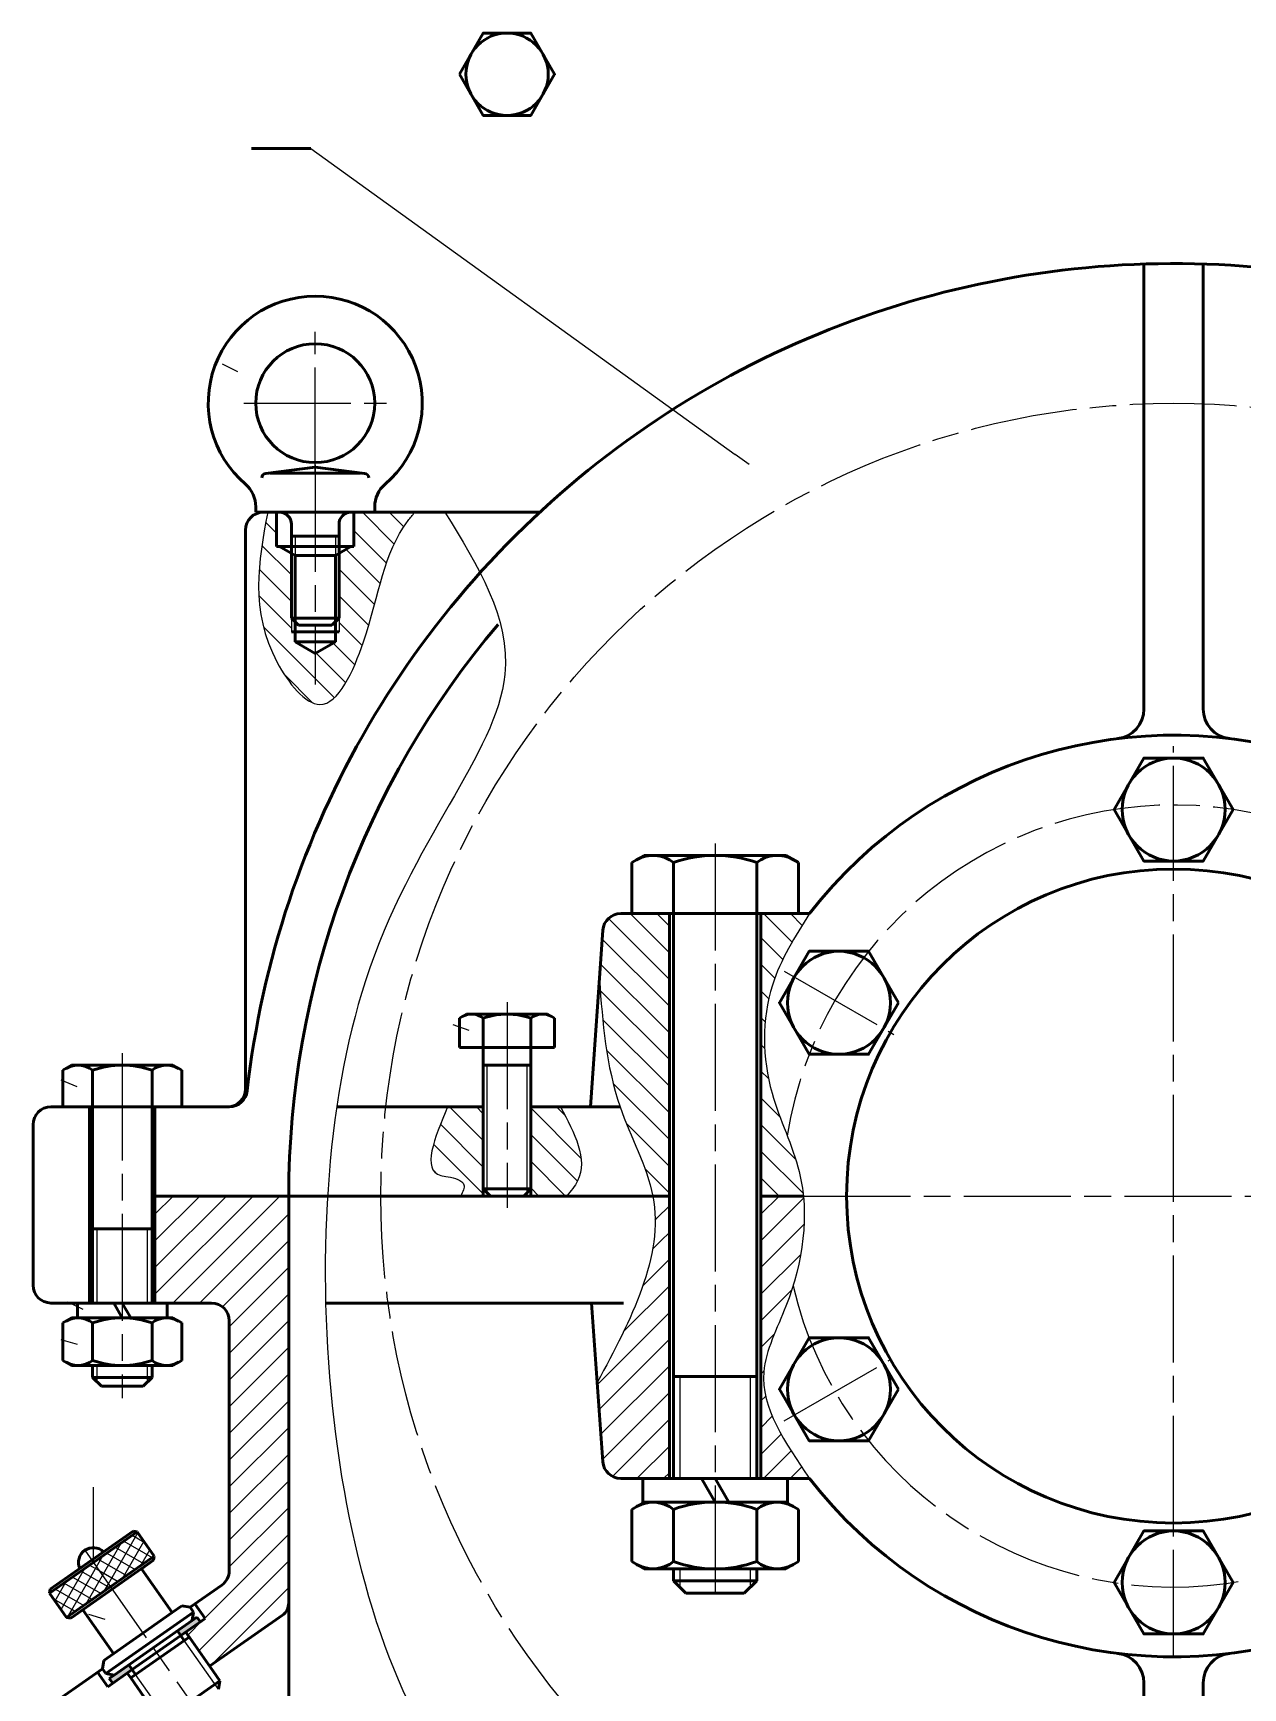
# Model space of a CAD drawing. Header units: millimetres. Extents: x -2161 to -582, y -4625 to -3434.
# Drawn here: x -1355.7 to -1287.8, y -4578.4 to -4485.6 of the extents above; entities that cross this region are included whole.
import ezdxf

# ---------------------------------------------------------------- set-up
doc = ezdxf.new("R2010")
doc.units = ezdxf.units.MM
doc.header["$LTSCALE"] = 0.5
doc.linetypes.add('AM_ISO08W050', pattern=[18, 12, -1.5, 3, -1.5])
for name, color, linetype, lineweight in [('AM_0', 7, 'Continuous', 50), ('AM_4', 3, 'Continuous', 25), ('AM_5', 3, 'Continuous', 25), ('AM_7', 4, 'AM_ISO08W050', 25), ('duong dam', 7, 'Continuous', 50), ('duong_dam', 7, 'Continuous', 50)]:
    doc.layers.add(name, color=color, linetype=linetype, lineweight=lineweight)
pattern_1 = [(59.99999999999997, (-30.97030355654715, -3699.35880962986), (-0.4582717761692654, 0.2645833333333336), []), (150, (-30.97030355654715, -3699.35880962986), (-0.2645833333333336, -0.4582717761692653), [])]
pattern_2 = [(135, (-30.97030355654715, -3699.35880962986), (-0.7483546767557628, -0.7483546767557626), [])]

# ---------------------------------------------------------------- blocks, each defined once
blk = doc.blocks.new('Đệm vênh M10')
at = {"layer": 'AM_0', "lineweight": 50}
for p, q in [((-8238.135716202303, -2574.810155567564), (-8238.135716202303, -2572.310155567564)), ((-8230.585716202304, -2574.810155567564), (-8232.029091875278, -2572.310155567564)), ((-8230.585716202304, -2572.310155567564), (-8229.14234052933, -2574.810155567564)), ((-8223.035716202305, -2574.810155567564), (-8223.035716202305, -2572.310155567564)), ((-8223.035716202305, -2574.810155567564), (-8238.135716202303, -2574.810155567564))]:
    blk.add_line(p, q, dxfattribs=at)

msp = doc.modelspace()

# ---------------------------------------------------------------- hatches: boundary and pattern name
h = msp.add_hatch()
h.set_pattern_fill('ANSI31', color=4, scale=0.3333333333333333, angle=89.99999999999999)
h.set_pattern_definition(pattern_2)
edge = h.paths.add_edge_path()
edge.add_spline(control_points=[(-1342.513000227192, -4512.462194819048), (-1343.025585782335, -4515.2130925929), (-1343.742653638561, -4519.061387476744), (-1339.202958335218, -4524.733262738893), (-1336.276289634106, -4518.186901736325), (-1336.053986053358, -4514.662104715227), (-1334.392359639459, -4512.617509481645), (-1334.266134897164, -4512.462194819047)], knot_values=[0, 0, 0, 0, 25.29124584192929, 35.38051210215418, 48.20083019631002, 69.9504964186044, 71.73850388000386, 71.73850388000386, 71.73850388000386, 71.73850388000386], degree=3, periodic=0)
edge.add_line((-1334.266134897164, -4512.462194819048), (-1337.679666893859, -4512.462194819048))
edge.add_line((-1337.679666893859, -4512.462194819048), (-1337.679666893859, -4514.381228152381))
edge.add_line((-1337.679666893859, -4514.381228152381), (-1337.846333560526, -4514.381228152381))
edge.add_line((-1337.846333560526, -4514.381228152381), (-1338.513000227193, -4514.76612833184))
edge.add_line((-1338.513000227192, -4514.766128331841), (-1338.513000227192, -4518.395528152381))
edge.add_line((-1338.513000227192, -4518.395528152381), (-1338.513000227192, -4519.173306002381))
edge.add_line((-1338.513000227192, -4519.173306002381), (-1338.713000227192, -4519.173306002381))
edge.add_line((-1338.713000227192, -4519.173306002381), (-1338.713000227193, -4519.728067550122))
edge.add_line((-1338.713000227192, -4519.728067550122), (-1339.846333702191, -4520.382397936994))
edge.add_line((-1339.846333702192, -4520.382397936994), (-1340.979667177193, -4519.728067550121))
edge.add_line((-1340.979667177192, -4519.728067550122), (-1340.979667177192, -4519.173306002381))
edge.add_line((-1340.979667177192, -4519.173306002381), (-1341.179666893859, -4519.173306002381))
edge.add_line((-1341.179666893859, -4519.173306002381), (-1341.179666893859, -4514.766128331841))
edge.add_line((-1341.179666893859, -4514.766128331841), (-1341.846333560526, -4514.381228152381))
edge.add_line((-1341.846333560526, -4514.381228152381), (-1342.013000227193, -4514.381228152381))
edge.add_line((-1342.013000227192, -4514.381228152381), (-1342.013000227192, -4512.462194819047))
edge.add_line((-1342.013000227192, -4512.462194819048), (-1342.513000227192, -4512.462194819048))
at = {"layer": 'AM_4'}
h = msp.add_hatch(color=256, dxfattribs=at)
h.paths.add_polyline_path([(-1350.111089504658, -4577.35001350024), (-1350.302282647281, -4577.076961048765), (-1351.39447241851, -4577.84171959085), (-1351.203278185586, -4578.114773253501)])
h.paths.add_polyline_path([(-1347.571800942456, -4575.165059598326), (-1347.380608959541, -4575.438110393563), (-1346.288420568936, -4574.673352818201), (-1346.479612714385, -4574.400302136772)])
at = {"layer": 'AM_5'}
h = msp.add_hatch(color=256, dxfattribs=at)
edge = h.paths.add_edge_path(flags=0)
edge.add_arc((-1344.004001203324, -4504.678501066392), 0.2083333333333265, -1.272221872585407e-14, 360)
h = msp.add_hatch(color=256, dxfattribs=at)
edge = h.paths.add_edge_path(flags=0)
edge.add_arc((-1315.348034556986, -4509.903622257155), 0.2083333333334075, -1.272221872585407e-14, 360)
h = msp.add_hatch(color=256, dxfattribs=at)
edge = h.paths.add_edge_path(flags=0)
edge.add_arc((-1331.020630223868, -4541.58821617302), 0.2083333333333179, -1.272221872585407e-14, 360)
h = msp.add_hatch(color=256, dxfattribs=at)
edge = h.paths.add_edge_path(flags=0)
edge.add_arc((-1353.009587733722, -4544.760875733817), 0.2083333333334011, -1.272221872585407e-14, 360)
h = msp.add_hatch(color=256, dxfattribs=at)
edge = h.paths.add_edge_path(flags=0)
edge.add_arc((-1352.668435450817, -4557.23942304205), 0.2083333333334753, -1.272221872585407e-14, 360)
h = msp.add_hatch(color=256, dxfattribs=at)
edge = h.paths.add_edge_path(flags=0)
edge.add_arc((-1352.972241923514, -4559.171190604279), 0.2083333333334524, -1.272221872585407e-14, 360)
h = msp.add_hatch(color=256, dxfattribs=at)
edge = h.paths.add_edge_path(flags=0)
edge.add_arc((-1351.418243660067, -4574.595255419549), 0.2083333333331078, -1.272221872585407e-14, 360)
at = {"layer": 'AM_7'}
h = msp.add_hatch(dxfattribs=at)
h.set_pattern_fill('ANSI31', color=256, scale=0.3333333333333333, angle=89.99999999999999)
h.set_pattern_definition(pattern_2)
edge = h.paths.add_edge_path()
edge.add_line((-1319.993220185171, -4534.962194819047), (-1322.093220185171, -4534.962194819047))
edge.add_line((-1322.093220185171, -4534.962194819047), (-1322.719778070861, -4534.962194819047))
edge.add_arc((-1322.719778070861, -4535.962194819047), 0.9999999999999702, 90, 175.9478485272976)
edge.add_line((-1323.717278214511, -4535.891530376654), (-1323.913000708711, -4538.654351527844))
edge.add_spline(control_points=[(-1323.913000708711, -4538.654351527841), (-1323.732037544568, -4541.071497312199), (-1323.417908260261, -4545.267358270433), (-1321.241930570721, -4549.130975077161), (-1320.923364460951, -4550.795528152383)], knot_values=[0, 0, 0, 0, 21.70470488927414, 37.67663681861669, 37.67663681862224, 37.67663681862224, 37.67663681862224], degree=3, periodic=0)
edge.add_line((-1320.923364460952, -4550.795528152383), (-1319.993220185171, -4550.795528152383))
edge.add_line((-1319.993220185171, -4550.795528152383), (-1319.993220185171, -4534.962194819047))
h = msp.add_hatch(dxfattribs=at)
h.set_pattern_fill('ANSI31', color=256, scale=0.3333333333333333, angle=89.99999999999999)
h.set_pattern_definition(pattern_2)
edge = h.paths.add_edge_path()
edge.add_line((-1314.859886851838, -4550.79552815238), (-1312.479355576877, -4550.795528152381))
edge.add_spline(control_points=[(-1312.479355576876, -4550.795528152383), (-1312.525309692408, -4550.334190205238), (-1312.857013161137, -4548.365757066208), (-1314.765302450714, -4544.726617914388), (-1314.850626422166, -4539.270811570739), (-1312.945790988803, -4536.250455503639), (-1312.133328966146, -4534.962194819047)], knot_values=[0, 0, 0, 0, 4.207843421324895, 18.16600347618841, 36.36816315470809, 49.9061743550868, 49.9061743550868, 49.9061743550868, 49.9061743550868], degree=3, periodic=0)
edge.add_line((-1312.133328966146, -4534.962194819047), (-1314.859886851837, -4534.962194819047))
edge.add_line((-1314.859886851837, -4534.962194819047), (-1314.859886851838, -4550.79552815238))
h = msp.add_hatch(dxfattribs=at)
h.set_pattern_fill('ANSI31', color=256, scale=0.3333333333333333, angle=89.99999999999999)
h.set_pattern_definition(pattern_2)
edge = h.paths.add_edge_path()
edge.add_spline(control_points=[(-1332.426553518504, -4545.795528152381), (-1333.164638034847, -4547.561913213491), (-1333.98267524209, -4549.519641184084), (-1332.224754640036, -4549.728376011774), (-1331.291980031389, -4549.984052836086), (-1331.575869509692, -4550.56470301709), (-1331.688723736524, -4550.795528152381)], knot_values=[0, 0, 0, 0, 3.86273558282321, 4.281164769782235, 5.27686184278029, 5.933852856997671, 5.933852856997671, 5.933852856997671, 5.933852856997671], degree=3, periodic=0)
edge.add_line((-1331.688723736523, -4550.795528152382), (-1330.426553518505, -4550.795528152382))
edge.add_line((-1330.426553518505, -4550.795528152382), (-1330.426553518505, -4550.395528152381))
edge.add_line((-1330.426553518505, -4550.395528152381), (-1330.426553518505, -4545.795528152381))
edge.add_line((-1330.426553518505, -4545.795528152381), (-1332.426553518504, -4545.795528152381))
h = msp.add_hatch(dxfattribs=at)
h.set_pattern_fill('ANSI31', color=256, scale=0.3333333333333333, angle=89.99999999999999)
h.set_pattern_definition(pattern_2)
edge = h.paths.add_edge_path()
edge.add_spline(control_points=[(-1325.746482223459, -4550.795528152381), (-1325.516206238083, -4550.516925813843), (-1324.349933587731, -4549.105895969673), (-1325.314928903029, -4547.269408408463), (-1326.089389657608, -4545.795528152381)], knot_values=[0, 0, 0, 0, 3.140590528962117, 15.90606521086646, 15.90606521086646, 15.90606521086646, 15.90606521086646], degree=3, periodic=0)
edge.add_line((-1326.089389657608, -4545.795528152381), (-1327.759886851838, -4545.795528152381))
edge.add_line((-1327.759886851838, -4545.795528152381), (-1327.759886851838, -4550.395528152381))
edge.add_line((-1327.759886851838, -4550.395528152381), (-1327.759886851838, -4550.795528152383))
edge.add_line((-1327.759886851838, -4550.795528152382), (-1325.746482223459, -4550.795528152382))
h = msp.add_hatch(dxfattribs=at)
h.set_pattern_fill('ANSI31', color=256, scale=0.3333333333333333, angle=-1.272221872585407e-14)
h.set_pattern_definition([(44.99999999999999, (-1347.816855625407, -4550.795528152381), (-0.7483546767557626, 0.7483546767557628), [])])
h.paths.add_polyline_path([(-1341.332026109621, -4550.795528152381), (-1348.832026109625, -4550.795528152381), (-1348.832026109626, -4556.795528152381), (-1348.148692776292, -4556.795528152381), (-1347.165359442958, -4556.795528152381), (-1345.665359442954, -4556.795528152381, -0.4142135623731373), (-1344.665359442954, -4557.795528152381), (-1344.665359442954, -4571.795528152381, -0.2446984432290362), (-1345.091783006603, -4572.614680196671), (-1346.588947917161, -4573.663006352986), (-1346.015369773698, -4574.482160835287), (-1347.107572719876, -4575.246928602557), (-1346.916380736961, -4575.519979397795), (-1345.769228899426, -4577.158281546759), (-1341.687379079328, -4574.300139532887, 0.2446984432290548), (-1341.332026109621, -4573.617512829313)])
h = msp.add_hatch(dxfattribs=at)
h.set_pattern_fill('ANSI31', color=256, scale=0.3333333333333333, angle=-1.272221872585407e-14)
h.set_pattern_definition([(44.99999999999999, (-30.97030355654715, -3699.35880962986), (-0.7483546767557626, 0.7483546767557628), [])])
edge = h.paths.add_edge_path()
edge.add_spline(control_points=[(-1320.923364460951, -4550.795528152383), (-1320.27087084035, -4554.204899800619), (-1322.1517677473, -4557.726213420432), (-1324.03266465425, -4561.247527040244)], knot_values=[37.67663681861669, 37.67663681862224, 37.67663681862224, 37.67663681862224, 70.39067441710495, 70.39067441710495, 70.39067441710495, 70.39067441710495], degree=3, periodic=0)
edge.add_line((-1324.03266465425, -4561.247527040244), (-1323.717278214511, -4565.699525928107))
edge.add_arc((-1322.719778070861, -4565.628861485713), 0.9999999999999701, 184.0521514727024, 270)
edge.add_line((-1322.719778070861, -4566.628861485713), (-1319.993220185172, -4566.628861485713))
edge.add_line((-1319.993220185172, -4566.628861485713), (-1319.993220185172, -4550.795528152383))
edge.add_line((-1319.993220185172, -4550.795528152383), (-1320.923364460951, -4550.795528152383))
h = msp.add_hatch(dxfattribs=at)
h.set_pattern_fill('ANSI31', color=256, scale=0.3333333333333333, angle=-1.272221872585407e-14)
h.set_pattern_definition([(44.99999999999999, (-1313.84421272091, -4550.79552815238), (-0.7483546767557626, 0.7483546767557628), [])])
edge = h.paths.add_edge_path()
edge.add_line((-1314.859886851839, -4566.628861485714), (-1313.376553518504, -4566.628861485714))
edge.add_line((-1313.376553518504, -4566.628861485714), (-1312.133328966147, -4566.628861485714))
edge.add_spline(control_points=[(-1312.133328966147, -4566.628861485714), (-1313.497927009867, -4564.646510624176), (-1315.678231461699, -4561.479183491918), (-1312.921397975999, -4556.301740158347), (-1312.277270150618, -4552.824283893139), (-1312.479355576876, -4550.795528152383)], knot_values=[49.9061743550868, 49.9061743550868, 49.9061743550868, 49.9061743550868, 69.42087333801153, 81.08604103041057, 99.59023421473968, 99.59023421473968, 99.59023421473968, 99.59023421473968], degree=3, periodic=0)
edge.add_line((-1312.479355576876, -4550.795528152381), (-1314.859886851838, -4550.79552815238))
edge.add_line((-1314.859886851838, -4550.79552815238), (-1314.859886851839, -4566.628861485714))
h = msp.add_hatch(dxfattribs=at)
h.set_pattern_fill('ANSI37', color=256, scale=0.1666666666666667, angle=14.99999999999998)
h.set_pattern_definition(pattern_1)
h.paths.add_polyline_path([(-1348.869487129993, -4570.987148947), (-1349.825447857245, -4569.621895539852), (-1352.282903990113, -4571.342624848905), (-1351.32694326286, -4572.707878256053)])
h = msp.add_hatch(dxfattribs=at)
h.set_pattern_fill('ANSI37', color=256, scale=0.1666666666666667, angle=14.99999999999998)
h.set_pattern_definition(pattern_1)
h.paths.add_polyline_path([(-1352.282903990113, -4571.342624848905), (-1354.740360122979, -4573.063354157958), (-1353.784399395728, -4574.428607565107), (-1351.32694326286, -4572.707878256053)])
h = msp.add_hatch(dxfattribs=at)
h.set_pattern_fill('ANSI37', color=256, scale=0.1666666666666667, angle=14.99999999999998)
h.set_pattern_definition(pattern_1)
h.paths.add_polyline_path([(-1354.272813544499, -4573.731079872074), (-1353.784399395728, -4574.428607565107), (-1353.236343467353, -4574.044854672699)])

# ---------------------------------------------------------------- linework, layer by layer
for p, q in [((-1352.471419240824, -4560.295528152379), (-1348.825943296396, -4560.295528152379)), ((-1349.510617881082, -4575.301859729635), (-1351.14892196966, -4576.449012602337)), ((-1347.189403746682, -4575.711152409532), (-1347.571788037582, -4575.165051046672)), ((-1349.919910560979, -4577.623073864035), (-1350.30229485188, -4577.076972501176)), ((-1348.472231933355, -4580.271722142352), (-1350.192961242407, -4577.814266009485))]:
    msp.add_line(p, q)
at = {"layer": 'AM_0'}
for p, q in [((-1340.089464485435, -4492.059121184446), (-1343.422797818769, -4492.059121184446)), ((-1293.387581109621, -4523.498295895449), (-1293.387581109621, -4498.544324054375)), ((-1290.054247776287, -4523.498295895448), (-1290.054247776287, -4498.544324054375)), ((-1339.848760750617, -4509.931628152381), (-1342.608760750616, -4510.291628152381)), ((-1342.386792839518, -4510.26267581615), (-1337.310728661715, -4510.26267581615)), ((-1339.848760750617, -4509.931628152381), (-1337.088760750617, -4510.291628152381)), ((-1343.179666893859, -4512.462194819048), (-1343.179666893859, -4512.156826743769)), ((-1341.846333560526, -4512.462194819048), (-1343.179666893859, -4512.462194819048)), ((-1342.759036118022, -4512.462194819048), (-1327.266964336363, -4512.462194819048)), ((-1342.013000227192, -4512.462194819048), (-1342.013000227192, -4514.381228152381)), ((-1337.679666893859, -4512.462194819048), (-1342.013000227192, -4512.462194819048)), ((-1339.846333560526, -4512.462194819048), (-1341.846333560526, -4512.462194819048)), ((-1339.846333560526, -4512.462194819048), (-1337.846333560526, -4512.462194819048)), ((-1337.846333560526, -4512.462194819048), (-1336.513000227192, -4512.462194819048)), ((-1337.679666893859, -4514.381228152381), (-1337.679666893859, -4512.462194819048)), ((-1336.513000227192, -4512.462194819048), (-1336.513000227192, -4512.156826743769)), ((-1343.759036118022, -4544.795528152381), (-1343.759036118022, -4513.462194819048)), ((-1341.179666893859, -4513.128861485715), (-1341.179666893859, -4518.395528152381)), ((-1338.513000227192, -4513.128861485715), (-1338.513000227192, -4518.395528152381)), ((-1341.846333560526, -4514.381228152381), (-1342.013000227192, -4514.381228152381)), ((-1337.679666893859, -4514.381228152381), (-1341.846333560518, -4514.381228152385)), ((-1341.846333560526, -4514.381228152381), (-1340.979666893859, -4514.881598385678)), ((-1341.179666893859, -4513.795528152381), (-1338.513000227192, -4513.795528152381)), ((-1337.846333560526, -4514.381228152381), (-1338.713000227192, -4514.881598385678)), ((-1340.979666893859, -4514.881598385679), (-1340.979666893859, -4519.728067713704)), ((-1340.979666893859, -4514.881598385678), (-1338.713000227192, -4514.881598385678)), ((-1338.713000227192, -4514.881598385678), (-1338.713000227192, -4519.728067550121)), ((-1341.179666893859, -4518.395528152381), (-1338.513000227192, -4518.395528152381)), ((-1340.779666893858, -4518.795528152381), (-1338.913000227192, -4518.795528152381)), ((-1322.093220185171, -4532.095864861305), (-1321.399816665176, -4531.695528152381)), ((-1322.093220185171, -4532.095864861305), (-1322.093220185171, -4534.962194819047)), ((-1317.426553518504, -4531.695528152381), (-1321.399816665176, -4531.695528152381)), ((-1319.759886851837, -4532.095864861305), (-1319.759886851837, -4534.962194819047)), ((-1317.426553518504, -4531.695528152381), (-1313.453290371831, -4531.695528152381)), ((-1315.093220185171, -4532.095864861305), (-1315.093220185171, -4534.962194819047)), ((-1312.759886851837, -4532.095864861305), (-1313.453290371831, -4531.695528152381)), ((-1312.759886851837, -4532.095864861305), (-1312.759886851837, -4534.962194819047)), ((-1312.133328966146, -4534.962194819047), (-1322.719778070861, -4534.962194819047)), ((-1322.093220185171, -4534.962194819047), (-1317.426553518504, -4534.962194819047)), ((-1319.993220185171, -4534.962194819047), (-1319.993220185172, -4566.628861485713)), ((-1319.759886851837, -4534.962194819047), (-1319.759886851837, -4566.628861485714)), ((-1315.093220185171, -4534.962194819047), (-1319.759886851837, -4534.962194819047)), ((-1312.759886851837, -4534.962194819047), (-1317.426553518504, -4534.962194819047)), ((-1315.093220185171, -4566.628861485714), (-1315.093220185171, -4534.962194819047)), ((-1314.859886851837, -4534.962194819047), (-1314.859886851839, -4566.628861485714)), ((-1323.717278214511, -4535.891530376653), (-1324.418892630046, -4545.795528152381)), ((-1331.759886851838, -4540.824291986053), (-1331.363656268984, -4540.595528152381)), ((-1331.759886851838, -4540.824291986053), (-1331.759886851838, -4542.462194819048)), ((-1329.093220185171, -4540.595528152381), (-1331.363656268984, -4540.595528152381)), ((-1330.426553518505, -4540.824291986053), (-1330.426553518505, -4542.462194819048)), ((-1329.093220185171, -4540.595528152381), (-1326.822784101359, -4540.595528152381)), ((-1327.759886851838, -4540.824291986053), (-1327.759886851838, -4542.462194819048)), ((-1326.426553518505, -4540.824291986053), (-1326.822784101359, -4540.595528152381)), ((-1326.426553518505, -4540.824291986053), (-1326.426553518505, -4542.462194819048)), ((-1331.759886851838, -4542.462194819048), (-1329.093220185171, -4542.462194819048)), ((-1330.426553518505, -4542.462194819048), (-1330.426553518505, -4550.395528152381)), ((-1327.759886851838, -4542.462194819048), (-1330.426553518505, -4542.462194819048)), ((-1326.426553518505, -4542.462194819048), (-1329.093220185171, -4542.462194819048)), ((-1327.759886851838, -4550.395528152381), (-1327.759886851838, -4542.462194819048)), ((-1353.998692776292, -4543.748149611138), (-1353.503404547725, -4543.462194819048)), ((-1353.998692776292, -4545.795528152381), (-1353.998692776292, -4543.748149611138)), ((-1353.503404547725, -4543.462194819048), (-1347.827314338192, -4543.462194819048)), ((-1352.332026109625, -4543.748149611138), (-1352.332026109625, -4545.795528152381)), ((-1348.998692776292, -4543.748149611138), (-1348.998692776292, -4545.795528152381)), ((-1347.332026109625, -4543.748149611138), (-1347.827314338192, -4543.462194819048)), ((-1347.332026109625, -4543.748149611138), (-1347.332026109625, -4545.795528152381)), ((-1330.426553518505, -4543.462194819048), (-1327.759886851838, -4543.462194819048)), ((-1344.659762788341, -4545.795528152381), (-1354.665359442954, -4545.795528152381)), ((-1353.998692776292, -4545.795528152381), (-1354.665359442954, -4545.795528152381)), ((-1347.332026109625, -4545.795528152381), (-1353.998692776292, -4545.795528152381)), ((-1352.498692776292, -4556.795528139777), (-1352.498692776292, -4545.795528152381)), ((-1352.332026109625, -4545.795528152381), (-1352.332026109625, -4550.795528139748)), ((-1348.998692776292, -4556.795528152381), (-1348.998692776292, -4545.795528152381)), ((-1348.832026109626, -4556.795528139777), (-1348.832026109625, -4545.795528152381)), ((-1330.426553685172, -4545.795528152381), (-1338.638174985179, -4545.795528152381)), ((-1324.418892630046, -4545.795528152381), (-1327.759886685171, -4545.795528152381)), ((-1324.418892630046, -4545.795528152381), (-1322.75222596338, -4545.795528152381)), ((-1355.665359442954, -4546.795528152381), (-1355.665359442954, -4555.795528152381)), ((-1330.426553518505, -4550.395528152381), (-1330.026553518505, -4550.795528152381)), ((-1330.426553518505, -4550.395528152381), (-1327.759886851838, -4550.395528152381)), ((-1330.426553518505, -4550.395528152381), (-1330.426553518505, -4550.795528152381)), ((-1327.759886851838, -4550.395528152381), (-1328.159886851839, -4550.795528152381)), ((-1327.759886851838, -4550.395528152381), (-1327.759886851838, -4550.795528152381)), ((-1352.332026109625, -4550.795528139748), (-1352.332026109625, -4556.795528152381)), ((-1319.993220185171, -4550.795528152383), (-1348.832026109626, -4550.795528152381)), ((-1341.332026109621, -4550.795528152381), (-1341.332026109621, -4573.617512829313)), ((-1330.026553518505, -4550.795528152381), (-1328.159886851839, -4550.795528152381)), ((-1312.479355576869, -4550.795528152381), (-1314.859886851837, -4550.79552815238)), ((-1348.998692776292, -4552.628861473082), (-1352.332026109625, -4552.628861473082)), ((-1348.998692776292, -4556.795528152381), (-1348.998692776292, -4552.628861473082)), ((-1345.665359442954, -4556.795528152381), (-1354.665359442954, -4556.795528152381)), ((-1354.165359442958, -4556.795528152381), (-1347.165359442958, -4556.795528152381)), ((-1324.348051093989, -4556.795528152381), (-1339.265710696033, -4556.795528152381)), ((-1324.348051093989, -4556.795528152381), (-1323.717278214511, -4565.699525928107)), ((-1324.348051093989, -4556.795528152381), (-1322.570499355602, -4556.795528152381)), ((-1353.503404547727, -4557.628861485713), (-1353.998692776292, -4557.914816277801)), ((-1353.503404547728, -4557.628861485713), (-1353.998692776292, -4557.9148162778)), ((-1353.998692776292, -4560.009573360291), (-1353.998692776292, -4557.9148162778)), ((-1352.332026109625, -4557.914816277804), (-1352.332026109625, -4560.009573360292)), ((-1352.332026109625, -4557.914816277804), (-1352.332026109625, -4560.009573360292)), ((-1352.332026109625, -4557.914816277804), (-1352.332026109625, -4560.009573360292)), ((-1348.998692776292, -4560.009573360292), (-1348.998692776292, -4557.914816277804)), ((-1348.998692776292, -4560.009573360292), (-1348.998692776292, -4557.914816277804)), ((-1348.998692776292, -4557.914816277804), (-1348.998692776292, -4560.009573360292)), ((-1347.82731433819, -4557.628861485713), (-1347.332026109625, -4557.914816277801)), ((-1347.332026109625, -4557.914816277801), (-1347.332026109624, -4560.009573360291)), ((-1344.665359442954, -4557.795528152381), (-1344.665359442954, -4571.795528152381)), ((-1353.503404547724, -4560.295528152381), (-1353.998692776292, -4560.009573360291)), ((-1347.827314338192, -4560.295528152381), (-1347.332026109624, -4560.009573360291)), ((-1347.827314338192, -4560.295528152381), (-1353.503404547724, -4560.295528152381)), ((-1352.332026109625, -4560.295528152379), (-1352.332026109625, -4560.962194819046)), ((-1348.998692776292, -4560.962194819046), (-1348.998692776292, -4560.295528152381)), ((-1348.998692776292, -4560.962194819046), (-1348.998692776292, -4560.295528152381)), ((-1319.759886851837, -4560.920597794046), (-1315.09322018517, -4560.920597794046)), ((-1352.332026109625, -4560.962194819046), (-1352.332026109625, -4560.962194819046)), ((-1352.332026109625, -4560.962194819046), (-1351.832026109625, -4561.462194819048)), ((-1352.332026109625, -4560.962194819046), (-1348.998692776292, -4560.962194819046)), ((-1351.832026109625, -4561.462194819048), (-1349.498692776292, -4561.462194819046)), ((-1348.998692776292, -4560.962194819046), (-1349.498692776292, -4561.462194819046)), ((-1322.719778070861, -4566.628861485713), (-1312.133328966147, -4566.628861485714)), ((-1319.926553518504, -4566.620597794108), (-1319.926553518504, -4566.628861485713)), ((-1314.926553518504, -4566.620597794108), (-1314.926553518504, -4566.628861485714)), ((-1322.093220185171, -4568.362531527973), (-1321.399816665174, -4567.962194819047)), ((-1313.453290371834, -4567.962194819047), (-1321.399816665174, -4567.962194819047)), ((-1313.453290371834, -4567.962194819047), (-1321.399816665174, -4567.962194819047)), ((-1312.759886851837, -4568.362531527973), (-1313.453290371834, -4567.962194819047)), ((-1322.093220185171, -4570.618165051517), (-1322.093220185171, -4568.362531527973)), ((-1322.093220185171, -4568.362531527973), (-1322.093220185171, -4571.295191443454)), ((-1319.759886851837, -4568.362531527972), (-1319.759886851837, -4571.295191443455)), ((-1319.759886851837, -4571.295191443455), (-1319.759886851837, -4568.362531527973)), ((-1315.093220185171, -4571.295191443455), (-1315.093220185171, -4568.362531527972)), ((-1315.093220185171, -4571.295191443455), (-1315.093220185171, -4568.362531527973)), ((-1312.759886851837, -4571.295191443455), (-1312.759886851837, -4568.362531527973)), ((-1349.825447857246, -4569.621895539852), (-1354.740360122979, -4573.063354157958)), ((-1354.69943085499, -4572.831232744518), (-1350.057569270685, -4569.580966271862)), ((-1350.057569270685, -4569.580966271862), (-1349.825447857246, -4569.621895539852)), ((-1349.825447857245, -4569.621895539852), (-1348.869487129993, -4570.987148947)), ((-1353.784399395728, -4574.428607565107), (-1348.869487129993, -4570.987148947)), ((-1348.869487129993, -4570.987148947), (-1348.910416397984, -4571.21927036044)), ((-1348.910416397984, -4571.21927036044), (-1353.552277982288, -4574.469536833096)), ((-1348.910416397984, -4571.21927036044), (-1349.593043101558, -4571.697250724066)), ((-1347.872313792504, -4574.154706856933), (-1349.593043101558, -4571.697250724066)), ((-1322.093220185171, -4571.295191443454), (-1321.399816665174, -4571.695528152381)), ((-1321.399816665174, -4571.695528152381), (-1313.453290371834, -4571.695528152381)), ((-1319.759886851837, -4571.695528152381), (-1319.759886851837, -4572.362194818986)), ((-1315.093220185171, -4572.362194818986), (-1315.093220185171, -4571.695528152381)), ((-1315.093220185171, -4571.695528152381), (-1315.093220185171, -4572.362194819048)), ((-1312.759886851837, -4571.295191443455), (-1313.453290371834, -4571.695528152381)), ((-1354.69943085499, -4572.831232744518), (-1354.740360122979, -4573.063354157958)), ((-1345.091783006603, -4572.614680196671), (-1346.861972918859, -4573.854180517294)), ((-1319.759886851837, -4572.362194818986), (-1319.059886851837, -4573.062194818986)), ((-1319.759886851837, -4572.362194818986), (-1315.093220185171, -4572.362194818986)), ((-1315.093220185171, -4572.362194818986), (-1315.793220185171, -4573.062194818986)), ((-1353.784399395728, -4574.428607565107), (-1354.740360122979, -4573.063354157958)), ((-1347.326212429645, -4573.772322566032), (-1347.872313792504, -4574.154706856933)), ((-1347.326212429645, -4573.772322566032), (-1346.861969602764, -4573.854181102011)), ((-1346.670777457315, -4574.127231783441), (-1346.861969602764, -4573.854181102011)), ((-1346.015369773698, -4574.482160835287), (-1346.588947917161, -4573.663006352986)), ((-1341.332026109621, -4573.617512829313), (-1341.332026109621, -4585.23865247038)), ((-1319.059886851837, -4573.062194818986), (-1315.793220185171, -4573.062194818986)), ((-1353.784399395728, -4574.428607565107), (-1353.552277982288, -4574.469536833096)), ((-1352.869651278714, -4573.99155646947), (-1353.552277982288, -4574.469536833096)), ((-1351.14892196966, -4576.449012602337), (-1352.869651278714, -4573.99155646947)), ((-1346.670777457315, -4574.127231783441), (-1351.585689723049, -4577.568690401547)), ((-1351.121446896169, -4577.650548937527), (-1346.752635993294, -4574.591474610321)), ((-1349.510617881082, -4575.301859729635), (-1347.872313792504, -4574.154706856933)), ((-1346.015369773698, -4574.482160835287), (-1347.380607334234, -4575.438109255512)), ((-1346.670777457315, -4574.127231783441), (-1346.752635993294, -4574.591474610321)), ((-1346.752635993294, -4574.591474610321), (-1346.479612942002, -4574.400301811702)), ((-1346.288420568936, -4574.673352818201), (-1346.479612714385, -4574.400302136772)), ((-1341.687379079328, -4574.300139532887), (-1345.769228886183, -4577.158281537486)), ((-1349.510617881082, -4575.301859729635), (-1351.69502333252, -4576.831396893238)), ((-1350.192961242407, -4577.814266009485), (-1346.916353065252, -4575.519960264081)), ((-1347.380608959541, -4575.438110393563), (-1350.111089504658, -4577.35001350024)), ((-1347.189416976626, -4575.711161188801), (-1347.571800942456, -4575.165059598326)), ((-1346.916380736961, -4575.519979397795), (-1347.107572719876, -4575.246928602557)), ((-1345.578035352168, -4577.431334153303), (-1347.011976728419, -4575.383454000177)), ((-1351.776881283782, -4577.295636404024), (-1355.201140189678, -4579.693328302716)), ((-1351.476328569651, -4578.305965442169), (-1352.04990675639, -4577.486810898067)), ((-1351.69502333252, -4576.831396893238), (-1351.776881868499, -4577.295639720118)), ((-1351.776881868499, -4577.295639720118), (-1351.585689723049, -4577.568690401547)), ((-1351.585689723049, -4577.568690401547), (-1351.121446896169, -4577.650548937527)), ((-1351.476328569651, -4578.305965442169), (-1350.111092168821, -4577.35001536571)), ((-1350.192934921115, -4577.814244430247), (-1350.38412690403, -4577.541193635008)), ((-1349.919898681451, -4577.623062639241), (-1350.302282647281, -4577.076961048765)), ((-1345.991470656701, -4576.840829232325), (-1345.991484599565, -4576.840867540028)), ((-1345.578035352168, -4577.431334153303), (-1345.195631942052, -4577.977462821231)), ((-1351.121446896169, -4577.650548937527), (-1351.39447241851, -4577.84171959085)), ((-1351.39447241851, -4577.84171959085), (-1351.203278185586, -4578.114773253501)), ((-1348.854588919187, -4579.725601660279), (-1350.192934279078, -4577.814243980686)), ((-1348.472231933355, -4580.271722142352), (-1345.195623756199, -4577.977416396948)), ((-1345.277482292178, -4578.441659223828), (-1345.195623756199, -4577.977416396948)), ((-1293.38758110962, -4578.092760409312), (-1293.38758110962, -4609.128861485715)), ((-1290.054247776287, -4578.092760409312), (-1290.054247776287, -4609.128861485715))]:
    msp.add_line(p, q, dxfattribs=at)
at = {"layer": 'AM_0', "lineweight": 50}
for p, q in [((-1341.179666893859, -4518.395528152381), (-1340.779666893859, -4518.795528152381)), ((-1338.513000227192, -4518.395528152381), (-1338.913000227192, -4518.795528152381)), ((-1353.503404547728, -4557.628861485713), (-1353.182026109625, -4557.628861485715)), ((-1347.82731433819, -4557.628861485713), (-1348.148692776292, -4557.628861485715)), ((-1321.476553518504, -4567.962194819047), (-1321.476553518504, -4566.628861485714)), ((-1317.426553518504, -4567.962194819047), (-1318.196353877423, -4566.628861485714)), ((-1317.426553518504, -4566.628861485714), (-1316.656753159585, -4567.962194819047)), ((-1313.376553518504, -4567.962194819047), (-1313.376553518504, -4566.628861485714))]:
    msp.add_line(p, q, dxfattribs=at)
at = {"layer": 'AM_0', "lineweight": 25}
for p, q in [((-1328.204331185171, -4550.795528152381), (-1329.982109185172, -4550.795528152381)), ((-1353.182026109625, -4556.795528152381), (-1348.148692776292, -4556.795528152381)), ((-1321.476553518504, -4566.628861485714), (-1313.376553518504, -4566.628861485714)), ((-1313.376553518504, -4567.962194819047), (-1321.476553518504, -4567.962194819047))]:
    msp.add_line(p, q, dxfattribs=at)
at = {"layer": 'AM_0'}
for points in [[(-1331.759886851838, -4487.90578681159), (-1330.426553518505, -4490.215187888348), (-1327.759886851839, -4490.215187888348), (-1326.426553518506, -4487.90578681159), (-1327.759886851839, -4485.596385734832), (-1330.426553518505, -4485.596385734832)], [(-1288.387581109623, -4529.128861485713), (-1290.054247776285, -4526.242110139767), (-1293.387581109622, -4526.242110139767), (-1295.054247776284, -4529.128861485713), (-1293.387581109622, -4532.015612831661), (-1290.054247776286, -4532.015612831661)], [(-1307.151464858286, -4539.962194819048), (-1308.818131524948, -4537.0754434731), (-1312.151464858284, -4537.0754434731), (-1313.818131524947, -4539.962194819047), (-1312.151464858285, -4542.848946164995), (-1308.818131524949, -4542.848946164995)], [(-1307.151464858286, -4561.628861485715), (-1308.818131524949, -4558.742110139767), (-1312.151464858284, -4558.742110139767), (-1313.818131524947, -4561.628861485714), (-1312.151464858285, -4564.515612831661), (-1308.818131524949, -4564.515612831661)], [(-1288.387581109623, -4572.462194819048), (-1290.054247776285, -4569.5754434731), (-1293.387581109622, -4569.5754434731), (-1295.054247776284, -4572.462194819047), (-1293.387581109623, -4575.348946164995), (-1290.054247776285, -4575.348946164995)]]:
    msp.add_lwpolyline(points, close=True, dxfattribs=at)
for centre, radius in [((-1329.093220185172, -4487.90578681159), 2.309401076758149), ((-1339.846333560526, -4506.344961485715), 3.333333333333333), ((-1291.720914442953, -4529.128861485714), 2.886751345947495), ((-1291.720914442953, -4550.795528152381), 18.33333333333333), ((-1310.484798191616, -4539.962194819047), 2.886751345947495), ((-1310.484798191616, -4561.628861485714), 2.886751345947495), ((-1291.720914442953, -4572.462194819047), 2.886751345947495)]:
    msp.add_circle(centre, radius, dxfattribs=at)
at = {"layer": 'AM_0', "lineweight": 50}
msp.add_arc((-1291.720914442953, -4550.795528152381), 52.27777833333339, 78.2212508298748, 173.5337859529897, dxfattribs=at)
at = {"layer": 'AM_0'}
for centre, radius, start, end in [((-1339.846333560526, -4506.344961485715), 6, 310.705706831082, 229.294293168918), ((-1342.608760750616, -4510.531628152381), 0.24, 90, 180), ((-1337.088760750617, -4510.531628152381), 0.24, 0, 90), ((-1344.846333560526, -4512.156826743769), 1.666666666666667, 0, 49.29429316891805), ((-1334.846333560526, -4512.156826743769), 1.666666666666667, 130.705706831082, 180), ((-1342.759036118022, -4513.462194819048), 1, 90, 180), ((-1341.846333560526, -4513.128861485715), 0.6666666666666666, 0, 90), ((-1337.846333560526, -4513.128861485715), 0.6666666666666666, 90, 180), ((-1291.720914442953, -4550.79552815238), 49.61111166666675, 139.7712194508661, 180), ((-1295.054247776287, -4523.498295895449), 1.666666666666667, 276.9620626910788, 0), ((-1288.387581109621, -4523.498295895448), 1.666666666666667, 180, 263.0379373089212), ((-1291.720914442953, -4550.795528152381), 25.83333333333333, 217.7997224354797, 142.2002775645203), ((-1320.906332408363, -4533.537236471545), 1.841708319164682, 51.50178199691398, 119.9999999999973), ((-1317.426553518504, -4538.695528152381), 7, 90, 109.4712206344135), ((-1317.426553518504, -4538.695528152381), 7, 70.52877936558654, 90), ((-1313.946774628645, -4533.537236471545), 1.841708319164682, 60.00000000000272, 128.498218003086), ((-1322.719778070861, -4535.962194819047), 1, 90, 175.9478485272456), ((-1331.081665265091, -4541.647932906189), 1.05240475380839, 51.50178199691398, 119.9999999999973), ((-1329.093220185171, -4544.595528152381), 4, 90, 109.4712206344135), ((-1329.093220185171, -4544.595528152381), 4, 70.52877936558654, 90), ((-1327.104775105252, -4541.647932906189), 1.05240475380839, 60.00000000000272, 128.498218003086), ((-1353.150915792858, -4544.777700761309), 1.315505942259148, 51.50178199691398, 119.9999999999973), ((-1350.665359442958, -4548.462194819048), 5, 70.52877936558654, 109.4712206344135), ((-1348.179803093059, -4544.777700761309), 1.315505942259148, 60.00000000000272, 128.498218003086), ((-1344.759036118022, -4544.795528152381), 1, 270, 0), ((-1344.659762788341, -4544.795528152381), 1, 270, 353.533785952912), ((-1354.665359442954, -4546.795528152381), 1, 90, 180), ((-1354.665359442954, -4555.795528152381), 1, 180, 270), ((-1345.665359442954, -4557.795528152381), 1, 0, 90), ((-1353.150915792859, -4558.944367427974), 1.315505942260816, 51.50178199676753, 119.9999999999973), ((-1350.665359442958, -4562.628861485715), 5, 70.52877936558654, 109.4712206344135), ((-1348.179803093058, -4558.944367427974), 1.315505942260816, 60.00000000000272, 128.4982180032325), ((-1353.150915792858, -4558.98002221012), 1.315505942260816, 240.0000000000027, 308.498218003086), ((-1350.665359442958, -4555.295528152381), 5, 250.5287793655865, 289.4712206344135), ((-1348.179803093059, -4558.98002221012), 1.315505942260816, 231.501781996914, 299.9999999999973), ((-1322.719778070861, -4565.628861485713), 1, 184.0521514727544, 270), ((-1320.906332408363, -4569.80390313821), 1.841708319162818, 51.50178199691398, 119.999999999881), ((-1317.426553518504, -4574.962194819047), 7.000000000000001, 70.52877936558654, 109.4712206344135), ((-1313.946774628645, -4569.80390313821), 1.841708319162818, 60.00000000011902, 128.498218003086), ((-1352.282903990113, -4571.342624848905), 0.8333333333333333, 46.53695903278619, 203.4630409671835), ((-1345.665359442954, -4571.795528152381), 1, 304.9999999999792, 0), ((-1320.906332408363, -4569.853819833217), 1.841708319162818, 240.000000000119, 308.498218003086), ((-1317.426553518504, -4564.695528152381), 7.000000000000001, 250.5287793655865, 289.4712206344135), ((-1313.946774628645, -4569.853819833217), 1.841708319162818, 231.501781996914, 299.999999999881), ((-1342.165359442954, -4573.617512829313), 0.8333333333333333, 304.9999999999792, 0), ((-1295.054247776287, -4578.092760409312), 1.666666666666667, 0, 83.03793730892123), ((-1288.38758110962, -4578.092760409312), 1.666666666666667, 96.96206269107877, 180)]:
    msp.add_arc(centre, radius, start, end, dxfattribs=at)
at = {"layer": 'AM_4'}
for p, q in [((-1340.979666893859, -4513.795528152381), (-1340.979666893859, -4518.795528152381)), ((-1338.713000227192, -4513.795528152381), (-1338.713000227192, -4518.795528152381)), ((-1341.179666893859, -4514.766128331841), (-1341.179666893859, -4519.173306002381)), ((-1338.513000227192, -4514.766128331841), (-1338.513000227192, -4519.173306002381)), ((-1330.226553518504, -4543.462194819048), (-1330.226553518504, -4550.595528152381)), ((-1327.959886851838, -4550.595528152381), (-1327.959886851838, -4543.462194819048)), ((-1352.082026109624, -4556.795528152381), (-1352.082026109625, -4552.628861473082)), ((-1349.248692776292, -4556.795528152381), (-1349.248692776292, -4552.628861473082)), ((-1352.082026109625, -4561.212194819048), (-1352.082026109625, -4560.295528152381)), ((-1349.248692776292, -4561.212194819046), (-1349.248692776292, -4560.295528152381)), ((-1319.409886851837, -4560.920597794046), (-1319.409886851837, -4566.628861485713)), ((-1315.443220185171, -4566.628861485714), (-1315.443220185171, -4560.920597794046)), ((-1319.409886851837, -4571.695528152381), (-1319.409886851837, -4572.712194818986)), ((-1315.443220185171, -4572.712194818986), (-1315.443220185171, -4571.695528152381)), ((-1345.277482292179, -4578.441659223829), (-1347.189403746682, -4575.711152409531)), ((-1348.007989106475, -4580.353580678331), (-1349.919910560979, -4577.623073864035))]:
    msp.add_line(p, q, dxfattribs=at)
for points in [[(-1342.513000227192, -4512.462194819048), (-1341.981601840464, -4520.875845486783), (-1339.587474541285, -4523.237734654086), (-1337.143962941257, -4519.731806094566), (-1334.636048125461, -4512.929508686324), (-1334.266068076949, -4512.462112599356)], [(-1312.133328966146, -4534.962194819047), (-1314.213397476961, -4538.966880715655), (-1314.236048095229, -4545.034224995648), (-1312.712321970896, -4549.430366743432), (-1313.454848214657, -4556.96454442305), (-1314.695346822323, -4560.649749168322), (-1312.133328966147, -4566.628861485714)], [(-1323.913000708711, -4538.654351527841), (-1322.752225963379, -4545.795528152381), (-1320.923364460952, -4550.795528152381), (-1324.03266465425, -4561.247527040244)]]:
    msp.add_spline(points, degree=3, dxfattribs=at)
msp.add_open_spline([(-1332.578796662918, -4512.462194819048), (-1330.737637649893, -4515.433547752814), (-1326.282469596367, -4522.623516991003), (-1342.833999851263, -4539.25288920112), (-1338.45500565047, -4582.639077481306), (-1318.257194095781, -4591.433777454431), (-1323.563421592925, -4606.869064975077), (-1323.525431865327, -4615.362683466446), (-1323.524331536216, -4615.60869143432), (-1323.522515253036, -4616.004303673673), (-1323.520698969855, -4616.399915913027), (-1323.518882686675, -4616.795528152381)], degree=3, knots=[0, 0, 0, 0, 36.26742815545156, 87.7585728112885, 177.4302527848086, 205.1656615462051, 279.6339525374444, 281.8551768406021, 281.8551768406021, 281.8551768406021, 285.4249290811228, 285.4249290811228, 285.4249290811228, 285.4249290811228], dxfattribs=at)
at = {"layer": 'AM_4', "lineweight": 25}
for points in [[(-1332.426553518504, -4545.795528152381), (-1332.813809211441, -4549.63880269515), (-1332.402549338788, -4549.715927928662), (-1331.51264894974, -4550.162570916684), (-1331.688723736524, -4550.795528152381)], [(-1326.089389657608, -4545.795528152381), (-1325.138741668145, -4549.943134683804), (-1325.746482223459, -4550.795528152381)]]:
    msp.add_spline(points, degree=3, dxfattribs=at)
at = {"layer": 'AM_5'}
for p, q in [((-1340.089464485435, -4492.059121184446), (-1316.294268075827, -4509.221161094207)), ((-1344.190393954083, -4504.585439150216), (-1345.047800607575, -4504.157354335808)), ((-1315.517004828208, -4509.781754192343), (-1316.294268075827, -4509.221161094207)), ((-1331.217064237252, -4541.518815480201), (-1332.120660698816, -4541.199572293232)), ((-1353.201735941929, -4544.680365834669), (-1354.085617699678, -4544.310020298588)), ((-1352.857422105603, -4557.151748518438), (-1353.726760717616, -4556.748445709818)), ((-1353.173134873914, -4559.116010895531), (-1354.097242445751, -4558.862184235289)), ((-1351.61764013114, -4574.534891315137), (-1352.534863898075, -4574.257216434844))]:
    msp.add_line(p, q, dxfattribs=at)
at = {"layer": 'AM_7'}
for p, q in [((-1339.846333560526, -4510.344961485715), (-1339.846333560526, -4502.344961485715)), ((-1343.846333560526, -4506.344961485715), (-1335.846333560526, -4506.344961485715)), ((-1339.846333560526, -4509.793425214835), (-1339.846333560526, -4522.124578770223)), ((-1291.720914442953, -4532.682279498328), (-1291.720914442953, -4525.5754434731)), ((-1291.720914442953, -4532.462194819047), (-1291.720914442953, -4529.128861485714)), ((-1317.426553518504, -4531.028861485714), (-1317.426553518504, -4573.728861485652)), ((-1291.720914442953, -4569.128861485714), (-1291.720914442953, -4532.462194819047)), ((-1313.562148460807, -4538.185485812743), (-1307.407447922425, -4541.738903825351)), ((-1329.093220185171, -4539.928861485714), (-1329.093220185171, -4551.462194819048)), ((-1350.66535944296, -4542.795528152381), (-1350.665359442944, -4562.128861485713)), ((-1312.479355576869, -4550.795528152381), (-1265.88758110962, -4550.795528152381)), ((-1313.562148460806, -4563.405570492021), (-1307.598046845668, -4559.962194819047)), ((-1352.282903990113, -4571.342624848905), (-1352.282903990113, -4567.120228331743)), ((-1291.720914442953, -4576.628861485714), (-1291.720914442953, -4568.908776806433)), ((-1352.760884353739, -4570.659998145331), (-1330.800687706374, -4602.022409214895))]:
    msp.add_line(p, q, dxfattribs=at)
msp.add_circle((-1291.720914442953, -4550.795528152381), 44.44444500000009, dxfattribs=at)
msp.add_arc((-1291.720914442953, -4550.795528152381), 21.92157739660968, 193.2654709026654, 171.1504195864461, dxfattribs=at)
at = {"layer": 'duong dam'}
for p in [(-1340.979667177192, -4519.728067550122), (-1338.713000227192, -4519.728067550122)]:
    msp.add_line(p, (-1339.846333702192, -4520.382397936994), dxfattribs=at)
at = {"layer": 'duong_dam'}
for p, q in [((-1338.513000202192, -4519.173306002381), (-1341.179667202192, -4519.173306002381)), ((-1340.979667177192, -4518.595528152381), (-1340.979667177192, -4519.173306002381)), ((-1340.979667177192, -4519.173306002381), (-1340.979667177192, -4519.728067550122)), ((-1338.713000227192, -4518.595528152381), (-1338.713000227192, -4519.173306002381)), ((-1338.713000227192, -4519.728067550122), (-1338.713000227192, -4518.884417077381)), ((-1340.979667177192, -4519.728067550122), (-1338.713000227192, -4519.728067550122))]:
    msp.add_line(p, q, dxfattribs=at)

# ---------------------------------------------------------------- block references
at = {"layer": 'AM_0', "xscale": 0.3333333333333333, "yscale": 0.3333333333333333, "zscale": 0.3333333333333333}
msp.add_blockref('Đệm vênh M10', (1392.863212624477, -3699.358809629861), dxfattribs=at)

doc.saveas('drawing.dxf')
